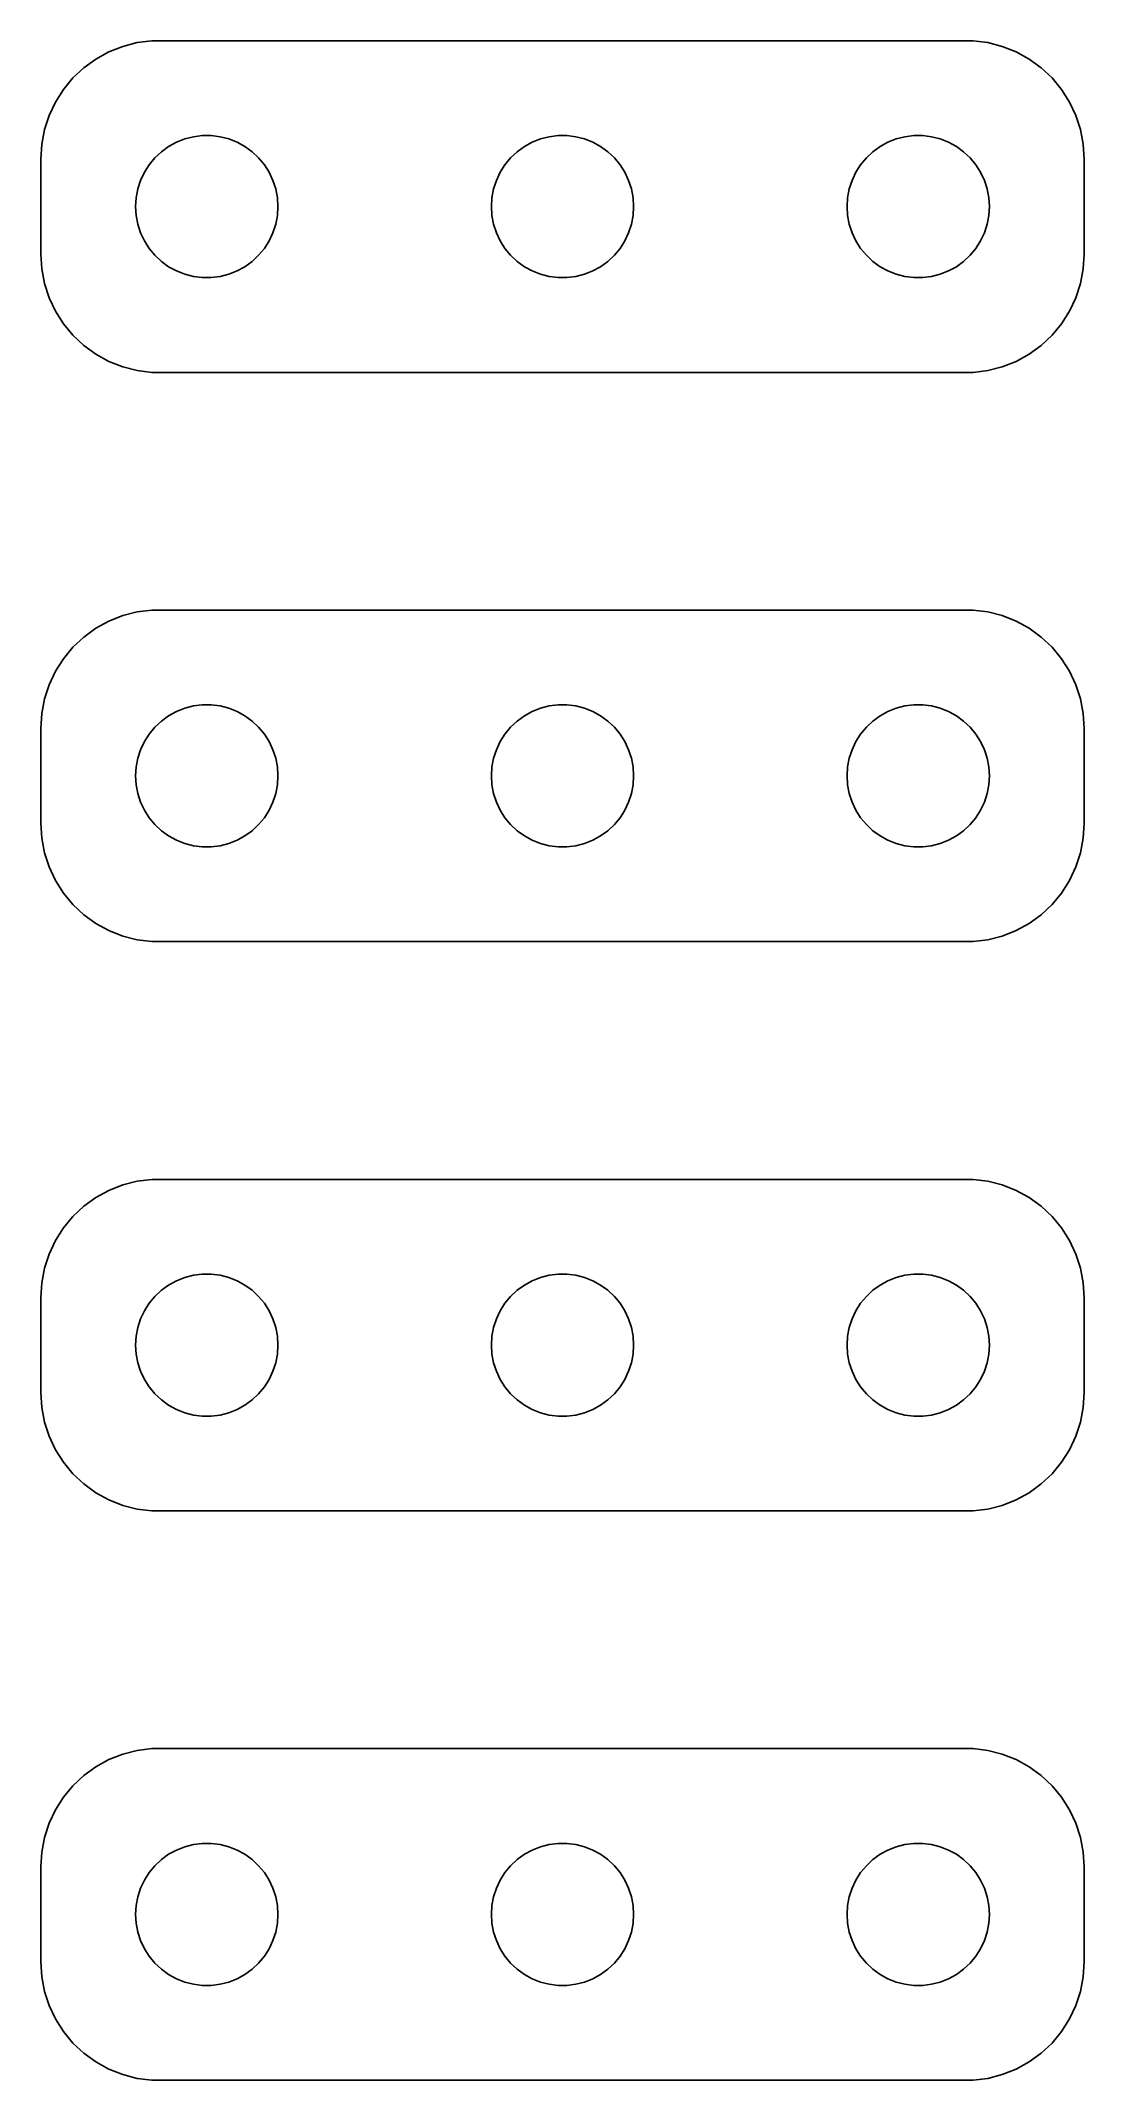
# Model space of a CAD drawing. Header units: metres. Extents: x -22 to 22, y 65 to 151.
import ezdxf

# ---------------------------------------------------------------- set-up
doc = ezdxf.new("R2010")
doc.units = ezdxf.units.M

msp = doc.modelspace()

# ---------------------------------------------------------------- linework, layer by layer
for p, q in [((-19.1289, 150.524), (-19.6791, 150.222)), ((-18.5451, 150.755), (-19.1289, 150.524)), ((-17.9369, 150.911), (-18.5451, 150.755)), ((-17.3139, 150.99), (-17.9369, 150.911)), ((17.3139, 150.99), (-17.3139, 150.99)), ((17.9369, 150.911), (17.3139, 150.99)), ((18.5451, 150.755), (17.9369, 150.911)), ((19.1289, 150.524), (18.5451, 150.755)), ((19.6791, 150.222), (19.1289, 150.524)), ((-20.1871, 149.853), (-20.6448, 149.423)), ((-19.6791, 150.222), (-20.1871, 149.853)), ((20.1871, 149.853), (19.6791, 150.222)), ((20.6448, 149.423), (20.1871, 149.853)), ((-21.0451, 148.939), (-21.3815, 148.409)), ((-20.6448, 149.423), (-21.0451, 148.939)), ((21.0451, 148.939), (20.6448, 149.423)), ((21.3815, 148.409), (21.0451, 148.939)), ((-21.3815, 148.409), (-21.6489, 147.841)), ((21.6489, 147.841), (21.3815, 148.409)), ((-21.8429, 147.243), (-21.9606, 146.627)), ((-21.6489, 147.841), (-21.8429, 147.243)), ((21.8429, 147.243), (21.6489, 147.841)), ((21.9606, 146.627), (21.8429, 147.243)), ((-21.9606, 146.627), (-22, 146)), ((-17.1869, 146.054), (-16.9123, 146.312)), ((-16.9123, 146.312), (-16.6075, 146.533)), ((-16.6075, 146.533), (-16.2773, 146.714)), ((-16.2773, 146.714), (-15.927, 146.853)), ((-15.927, 146.853), (-15.5621, 146.947)), ((-15.5621, 146.947), (-15.1884, 146.994)), ((-15.1884, 146.994), (-14.8116, 146.994)), ((-14.8116, 146.994), (-14.4379, 146.947)), ((-14.4379, 146.947), (-14.0729, 146.853)), ((-14.0729, 146.853), (-13.7227, 146.714)), ((-13.7227, 146.714), (-13.3925, 146.533)), ((-13.3925, 146.533), (-13.0877, 146.312)), ((-13.0877, 146.312), (-12.8131, 146.054)), ((-2.1869, 146.054), (-1.91226, 146.312)), ((-1.91226, 146.312), (-1.60747, 146.533)), ((-1.60747, 146.533), (-1.27733, 146.714)), ((-1.27733, 146.714), (-0.92705, 146.853)), ((-0.92705, 146.853), (-0.56213, 146.947)), ((-0.56213, 146.947), (-0.18837, 146.994)), ((-0.18837, 146.994), (0.18837, 146.994)), ((0.18837, 146.994), (0.56213, 146.947)), ((0.56213, 146.947), (0.92705, 146.853)), ((0.92705, 146.853), (1.27733, 146.714)), ((1.27733, 146.714), (1.60747, 146.533)), ((1.60747, 146.533), (1.91226, 146.312)), ((1.91226, 146.312), (2.1869, 146.054)), ((12.8131, 146.054), (13.0877, 146.312)), ((13.0877, 146.312), (13.3925, 146.533)), ((13.3925, 146.533), (13.7227, 146.714)), ((13.7227, 146.714), (14.0729, 146.853)), ((14.0729, 146.853), (14.4379, 146.947)), ((14.4379, 146.947), (14.8116, 146.994)), ((14.8116, 146.994), (15.1884, 146.994)), ((15.1884, 146.994), (15.5621, 146.947)), ((15.5621, 146.947), (15.927, 146.853)), ((15.927, 146.853), (16.2773, 146.714)), ((16.2773, 146.714), (16.6075, 146.533)), ((16.6075, 146.533), (16.9123, 146.312)), ((16.9123, 146.312), (17.1869, 146.054)), ((22, 146), (21.9606, 146.627)), ((-22, 146), (-22, 142)), ((-17.7893, 145.104), (-17.6289, 145.445)), ((-17.6289, 145.445), (-17.427, 145.763)), ((-17.427, 145.763), (-17.1869, 146.054)), ((-12.8131, 146.054), (-12.5729, 145.763)), ((-12.5729, 145.763), (-12.3711, 145.445)), ((-12.3711, 145.445), (-12.2107, 145.104)), ((-2.78932, 145.104), (-2.62891, 145.445)), ((-2.62891, 145.445), (-2.42705, 145.763)), ((-2.42705, 145.763), (-2.1869, 146.054)), ((2.1869, 146.054), (2.42705, 145.763)), ((2.42705, 145.763), (2.62891, 145.445)), ((2.62891, 145.445), (2.78932, 145.104)), ((12.2107, 145.104), (12.3711, 145.445)), ((12.3711, 145.445), (12.5729, 145.763)), ((12.5729, 145.763), (12.8131, 146.054)), ((17.1869, 146.054), (17.427, 145.763)), ((17.427, 145.763), (17.6289, 145.445)), ((17.6289, 145.445), (17.7893, 145.104)), ((22, 142), (22, 146)), ((-17.9763, 144.376), (-17.9057, 144.746)), ((-17.9057, 144.746), (-17.7893, 145.104)), ((-12.2107, 145.104), (-12.0942, 144.746)), ((-12.0942, 144.746), (-12.0237, 144.376)), ((-2.97633, 144.376), (-2.90575, 144.746)), ((-2.90575, 144.746), (-2.78932, 145.104)), ((2.78932, 145.104), (2.90575, 144.746)), ((2.90575, 144.746), (2.97633, 144.376)), ((12.0237, 144.376), (12.0942, 144.746)), ((12.0942, 144.746), (12.2107, 145.104)), ((17.7893, 145.104), (17.9057, 144.746)), ((17.9057, 144.746), (17.9763, 144.376)), ((-18, 144), (-17.9763, 144.376)), ((-17.9763, 143.624), (-18, 144)), ((-17.9057, 143.254), (-17.9763, 143.624)), ((-12.0237, 143.624), (-12.0942, 143.254)), ((-12.0237, 144.376), (-12, 144)), ((-12, 144), (-12.0237, 143.624)), ((-3, 144), (-2.97633, 144.376)), ((-2.97633, 143.624), (-3, 144)), ((-2.90575, 143.254), (-2.97633, 143.624)), ((2.97633, 143.624), (2.90575, 143.254)), ((2.97633, 144.376), (3, 144)), ((3, 144), (2.97633, 143.624)), ((12, 144), (12.0237, 144.376)), ((12.0237, 143.624), (12, 144)), ((12.0942, 143.254), (12.0237, 143.624)), ((17.9763, 143.624), (17.9057, 143.254)), ((17.9763, 144.376), (18, 144)), ((18, 144), (17.9763, 143.624)), ((-17.7893, 142.896), (-17.9057, 143.254)), ((-17.6289, 142.555), (-17.7893, 142.896)), ((-12.2107, 142.896), (-12.3711, 142.555)), ((-12.0942, 143.254), (-12.2107, 142.896)), ((-2.78932, 142.896), (-2.90575, 143.254)), ((-2.62891, 142.555), (-2.78932, 142.896)), ((2.78932, 142.896), (2.62891, 142.555)), ((2.90575, 143.254), (2.78932, 142.896)), ((12.2107, 142.896), (12.0942, 143.254)), ((12.3711, 142.555), (12.2107, 142.896)), ((17.7893, 142.896), (17.6289, 142.555)), ((17.9057, 143.254), (17.7893, 142.896)), ((-22, 142), (-21.9606, 141.373)), ((-17.427, 142.237), (-17.6289, 142.555)), ((-17.1869, 141.946), (-17.427, 142.237)), ((-16.9123, 141.688), (-17.1869, 141.946)), ((-12.8131, 141.946), (-13.0877, 141.688)), ((-12.5729, 142.237), (-12.8131, 141.946)), ((-12.3711, 142.555), (-12.5729, 142.237)), ((-2.42705, 142.237), (-2.62891, 142.555)), ((-2.1869, 141.946), (-2.42705, 142.237)), ((-1.91226, 141.688), (-2.1869, 141.946)), ((2.1869, 141.946), (1.91226, 141.688)), ((2.42705, 142.237), (2.1869, 141.946)), ((2.62891, 142.555), (2.42705, 142.237)), ((12.5729, 142.237), (12.3711, 142.555)), ((12.8131, 141.946), (12.5729, 142.237)), ((13.0877, 141.688), (12.8131, 141.946)), ((17.1869, 141.946), (16.9123, 141.688)), ((17.427, 142.237), (17.1869, 141.946)), ((17.6289, 142.555), (17.427, 142.237)), ((21.9606, 141.373), (22, 142)), ((-21.9606, 141.373), (-21.8429, 140.757)), ((-16.6075, 141.467), (-16.9123, 141.688)), ((-16.2773, 141.286), (-16.6075, 141.467)), ((-15.927, 141.147), (-16.2773, 141.286)), ((-15.5621, 141.053), (-15.927, 141.147)), ((-15.1884, 141.006), (-15.5621, 141.053)), ((-14.4379, 141.053), (-14.8116, 141.006)), ((-14.0729, 141.147), (-14.4379, 141.053)), ((-13.7227, 141.286), (-14.0729, 141.147)), ((-13.3925, 141.467), (-13.7227, 141.286)), ((-13.0877, 141.688), (-13.3925, 141.467)), ((-1.60747, 141.467), (-1.91226, 141.688)), ((-1.27733, 141.286), (-1.60747, 141.467)), ((-0.92705, 141.147), (-1.27733, 141.286)), ((-0.56213, 141.053), (-0.92705, 141.147)), ((-0.18837, 141.006), (-0.56213, 141.053)), ((0.56213, 141.053), (0.18837, 141.006)), ((0.92705, 141.147), (0.56213, 141.053)), ((1.27733, 141.286), (0.92705, 141.147)), ((1.60747, 141.467), (1.27733, 141.286)), ((1.91226, 141.688), (1.60747, 141.467)), ((13.3925, 141.467), (13.0877, 141.688)), ((13.7227, 141.286), (13.3925, 141.467)), ((14.0729, 141.147), (13.7227, 141.286)), ((14.4379, 141.053), (14.0729, 141.147)), ((14.8116, 141.006), (14.4379, 141.053)), ((15.5621, 141.053), (15.1884, 141.006)), ((15.927, 141.147), (15.5621, 141.053)), ((16.2773, 141.286), (15.927, 141.147)), ((16.6075, 141.467), (16.2773, 141.286)), ((16.9123, 141.688), (16.6075, 141.467)), ((21.8429, 140.757), (21.9606, 141.373)), ((-21.8429, 140.757), (-21.6489, 140.159)), ((-21.6489, 140.159), (-21.3815, 139.591)), ((-14.8116, 141.006), (-15.1884, 141.006)), ((0.18837, 141.006), (-0.18837, 141.006)), ((15.1884, 141.006), (14.8116, 141.006)), ((21.3815, 139.591), (21.6489, 140.159)), ((21.6489, 140.159), (21.8429, 140.757)), ((-21.3815, 139.591), (-21.0451, 139.061)), ((21.0451, 139.061), (21.3815, 139.591)), ((-21.0451, 139.061), (-20.6448, 138.577)), ((-20.6448, 138.577), (-20.1871, 138.147)), ((20.1871, 138.147), (20.6448, 138.577)), ((20.6448, 138.577), (21.0451, 139.061)), ((-20.1871, 138.147), (-19.6791, 137.778)), ((-19.6791, 137.778), (-19.1289, 137.476)), ((19.1289, 137.476), (19.6791, 137.778)), ((19.6791, 137.778), (20.1871, 138.147)), ((-19.1289, 137.476), (-18.5451, 137.245)), ((-18.5451, 137.245), (-17.9369, 137.089)), ((-17.9369, 137.089), (-17.3139, 137.01)), ((-17.3139, 137.01), (17.3139, 137.01)), ((17.3139, 137.01), (17.9369, 137.089)), ((17.9369, 137.089), (18.5451, 137.245)), ((18.5451, 137.245), (19.1289, 137.476)), ((-19.1289, 126.524), (-19.6791, 126.222)), ((-18.5451, 126.755), (-19.1289, 126.524)), ((-17.9369, 126.911), (-18.5451, 126.755)), ((-17.3139, 126.99), (-17.9369, 126.911)), ((17.3139, 126.99), (-17.3139, 126.99)), ((17.9369, 126.911), (17.3139, 126.99)), ((18.5451, 126.755), (17.9369, 126.911)), ((19.1289, 126.524), (18.5451, 126.755)), ((19.6791, 126.222), (19.1289, 126.524)), ((-20.1871, 125.853), (-20.6448, 125.423)), ((-19.6791, 126.222), (-20.1871, 125.853)), ((20.1871, 125.853), (19.6791, 126.222)), ((20.6448, 125.423), (20.1871, 125.853)), ((-21.0451, 124.939), (-21.3815, 124.409)), ((-20.6448, 125.423), (-21.0451, 124.939)), ((21.0451, 124.939), (20.6448, 125.423)), ((21.3815, 124.409), (21.0451, 124.939)), ((-21.6489, 123.841), (-21.8429, 123.243)), ((-21.3815, 124.409), (-21.6489, 123.841)), ((21.6489, 123.841), (21.3815, 124.409)), ((21.8429, 123.243), (21.6489, 123.841)), ((-21.8429, 123.243), (-21.9606, 122.627)), ((-15.5621, 122.947), (-15.1884, 122.994)), ((-15.1884, 122.994), (-14.8116, 122.994)), ((-14.8116, 122.994), (-14.4379, 122.947)), ((-0.56213, 122.947), (-0.18837, 122.994)), ((-0.18837, 122.994), (0.18837, 122.994)), ((0.18837, 122.994), (0.56213, 122.947)), ((14.4379, 122.947), (14.8116, 122.994)), ((14.8116, 122.994), (15.1884, 122.994)), ((15.1884, 122.994), (15.5621, 122.947)), ((21.9606, 122.627), (21.8429, 123.243)), ((-21.9606, 122.627), (-22, 122)), ((-17.1869, 122.054), (-16.9123, 122.312)), ((-16.9123, 122.312), (-16.6075, 122.533)), ((-16.6075, 122.533), (-16.2773, 122.714)), ((-16.2773, 122.714), (-15.927, 122.853)), ((-15.927, 122.853), (-15.5621, 122.947)), ((-14.4379, 122.947), (-14.0729, 122.853)), ((-14.0729, 122.853), (-13.7227, 122.714)), ((-13.7227, 122.714), (-13.3925, 122.533)), ((-13.3925, 122.533), (-13.0877, 122.312)), ((-13.0877, 122.312), (-12.8131, 122.054)), ((-2.1869, 122.054), (-1.91226, 122.312)), ((-1.91226, 122.312), (-1.60747, 122.533)), ((-1.60747, 122.533), (-1.27733, 122.714)), ((-1.27733, 122.714), (-0.92705, 122.853)), ((-0.92705, 122.853), (-0.56213, 122.947)), ((0.56213, 122.947), (0.92705, 122.853)), ((0.92705, 122.853), (1.27733, 122.714)), ((1.27733, 122.714), (1.60747, 122.533)), ((1.60747, 122.533), (1.91226, 122.312)), ((1.91226, 122.312), (2.1869, 122.054)), ((12.8131, 122.054), (13.0877, 122.312)), ((13.0877, 122.312), (13.3925, 122.533)), ((13.3925, 122.533), (13.7227, 122.714)), ((13.7227, 122.714), (14.0729, 122.853)), ((14.0729, 122.853), (14.4379, 122.947)), ((15.5621, 122.947), (15.927, 122.853)), ((15.927, 122.853), (16.2773, 122.714)), ((16.2773, 122.714), (16.6075, 122.533)), ((16.6075, 122.533), (16.9123, 122.312)), ((16.9123, 122.312), (17.1869, 122.054)), ((22, 122), (21.9606, 122.627)), ((-22, 122), (-22, 118)), ((-17.7893, 121.104), (-17.6289, 121.445)), ((-17.6289, 121.445), (-17.427, 121.763)), ((-17.427, 121.763), (-17.1869, 122.054)), ((-12.8131, 122.054), (-12.5729, 121.763)), ((-12.5729, 121.763), (-12.3711, 121.445)), ((-12.3711, 121.445), (-12.2107, 121.104)), ((-2.78932, 121.104), (-2.62891, 121.445)), ((-2.62891, 121.445), (-2.42705, 121.763)), ((-2.42705, 121.763), (-2.1869, 122.054)), ((2.1869, 122.054), (2.42705, 121.763)), ((2.42705, 121.763), (2.62891, 121.445)), ((2.62891, 121.445), (2.78932, 121.104)), ((12.2107, 121.104), (12.3711, 121.445)), ((12.3711, 121.445), (12.5729, 121.763)), ((12.5729, 121.763), (12.8131, 122.054)), ((17.1869, 122.054), (17.427, 121.763)), ((17.427, 121.763), (17.6289, 121.445)), ((17.6289, 121.445), (17.7893, 121.104)), ((22, 118), (22, 122)), ((-18, 120), (-17.9763, 120.376)), ((-17.9763, 120.376), (-17.9057, 120.746)), ((-17.9057, 120.746), (-17.7893, 121.104)), ((-12.2107, 121.104), (-12.0942, 120.746)), ((-12.0942, 120.746), (-12.0237, 120.376)), ((-12.0237, 120.376), (-12, 120)), ((-3, 120), (-2.97633, 120.376)), ((-2.97633, 120.376), (-2.90575, 120.746)), ((-2.90575, 120.746), (-2.78932, 121.104)), ((2.78932, 121.104), (2.90575, 120.746)), ((2.90575, 120.746), (2.97633, 120.376)), ((2.97633, 120.376), (3, 120)), ((12, 120), (12.0237, 120.376)), ((12.0237, 120.376), (12.0942, 120.746)), ((12.0942, 120.746), (12.2107, 121.104)), ((17.7893, 121.104), (17.9057, 120.746)), ((17.9057, 120.746), (17.9763, 120.376)), ((17.9763, 120.376), (18, 120)), ((-17.9763, 119.624), (-18, 120)), ((-17.9057, 119.254), (-17.9763, 119.624)), ((-12.0237, 119.624), (-12.0942, 119.254)), ((-12, 120), (-12.0237, 119.624)), ((-2.97633, 119.624), (-3, 120)), ((-2.90575, 119.254), (-2.97633, 119.624)), ((2.97633, 119.624), (2.90575, 119.254)), ((3, 120), (2.97633, 119.624)), ((12.0237, 119.624), (12, 120)), ((12.0942, 119.254), (12.0237, 119.624)), ((17.9763, 119.624), (17.9057, 119.254)), ((18, 120), (17.9763, 119.624)), ((-17.7893, 118.896), (-17.9057, 119.254)), ((-17.6289, 118.555), (-17.7893, 118.896)), ((-12.2107, 118.896), (-12.3711, 118.555)), ((-12.0942, 119.254), (-12.2107, 118.896)), ((-2.78932, 118.896), (-2.90575, 119.254)), ((-2.62891, 118.555), (-2.78932, 118.896)), ((2.78932, 118.896), (2.62891, 118.555)), ((2.90575, 119.254), (2.78932, 118.896)), ((12.2107, 118.896), (12.0942, 119.254)), ((12.3711, 118.555), (12.2107, 118.896)), ((17.7893, 118.896), (17.6289, 118.555)), ((17.9057, 119.254), (17.7893, 118.896)), ((-22, 118), (-21.9606, 117.373)), ((-17.427, 118.237), (-17.6289, 118.555)), ((-17.1869, 117.946), (-17.427, 118.237)), ((-16.9123, 117.688), (-17.1869, 117.946)), ((-12.8131, 117.946), (-13.0877, 117.688)), ((-12.5729, 118.237), (-12.8131, 117.946)), ((-12.3711, 118.555), (-12.5729, 118.237)), ((-2.42705, 118.237), (-2.62891, 118.555)), ((-2.1869, 117.946), (-2.42705, 118.237)), ((-1.91226, 117.688), (-2.1869, 117.946)), ((2.1869, 117.946), (1.91226, 117.688)), ((2.42705, 118.237), (2.1869, 117.946)), ((2.62891, 118.555), (2.42705, 118.237)), ((12.5729, 118.237), (12.3711, 118.555)), ((12.8131, 117.946), (12.5729, 118.237)), ((13.0877, 117.688), (12.8131, 117.946)), ((17.1869, 117.946), (16.9123, 117.688)), ((17.427, 118.237), (17.1869, 117.946)), ((17.6289, 118.555), (17.427, 118.237)), ((21.9606, 117.373), (22, 118)), ((-21.9606, 117.373), (-21.8429, 116.757)), ((-16.6075, 117.467), (-16.9123, 117.688)), ((-16.2773, 117.286), (-16.6075, 117.467)), ((-15.927, 117.147), (-16.2773, 117.286)), ((-15.5621, 117.053), (-15.927, 117.147)), ((-15.1884, 117.006), (-15.5621, 117.053)), ((-14.8116, 117.006), (-15.1884, 117.006)), ((-14.4379, 117.053), (-14.8116, 117.006)), ((-14.0729, 117.147), (-14.4379, 117.053)), ((-13.7227, 117.286), (-14.0729, 117.147)), ((-13.3925, 117.467), (-13.7227, 117.286)), ((-13.0877, 117.688), (-13.3925, 117.467)), ((-1.60747, 117.467), (-1.91226, 117.688)), ((-1.27733, 117.286), (-1.60747, 117.467)), ((-0.92705, 117.147), (-1.27733, 117.286)), ((-0.56213, 117.053), (-0.92705, 117.147)), ((-0.18837, 117.006), (-0.56213, 117.053)), ((0.18837, 117.006), (-0.18837, 117.006)), ((0.56213, 117.053), (0.18837, 117.006)), ((0.92705, 117.147), (0.56213, 117.053)), ((1.27733, 117.286), (0.92705, 117.147)), ((1.60747, 117.467), (1.27733, 117.286)), ((1.91226, 117.688), (1.60747, 117.467)), ((13.3925, 117.467), (13.0877, 117.688)), ((13.7227, 117.286), (13.3925, 117.467)), ((14.0729, 117.147), (13.7227, 117.286)), ((14.4379, 117.053), (14.0729, 117.147)), ((14.8116, 117.006), (14.4379, 117.053)), ((15.1884, 117.006), (14.8116, 117.006)), ((15.5621, 117.053), (15.1884, 117.006)), ((15.927, 117.147), (15.5621, 117.053)), ((16.2773, 117.286), (15.927, 117.147)), ((16.6075, 117.467), (16.2773, 117.286)), ((16.9123, 117.688), (16.6075, 117.467)), ((21.8429, 116.757), (21.9606, 117.373)), ((-21.8429, 116.757), (-21.6489, 116.159)), ((-21.6489, 116.159), (-21.3815, 115.591)), ((21.3815, 115.591), (21.6489, 116.159)), ((21.6489, 116.159), (21.8429, 116.757)), ((-21.3815, 115.591), (-21.0451, 115.061)), ((21.0451, 115.061), (21.3815, 115.591)), ((-21.0451, 115.061), (-20.6448, 114.577)), ((-20.6448, 114.577), (-20.1871, 114.147)), ((20.1871, 114.147), (20.6448, 114.577)), ((20.6448, 114.577), (21.0451, 115.061)), ((-20.1871, 114.147), (-19.6791, 113.778)), ((-19.6791, 113.778), (-19.1289, 113.476)), ((19.1289, 113.476), (19.6791, 113.778)), ((19.6791, 113.778), (20.1871, 114.147)), ((-19.1289, 113.476), (-18.5451, 113.245)), ((-18.5451, 113.245), (-17.9369, 113.089)), ((-17.9369, 113.089), (-17.3139, 113.01)), ((-17.3139, 113.01), (17.3139, 113.01)), ((17.3139, 113.01), (17.9369, 113.089)), ((17.9369, 113.089), (18.5451, 113.245)), ((18.5451, 113.245), (19.1289, 113.476)), ((-19.1289, 102.524), (-19.6791, 102.222)), ((-18.5451, 102.755), (-19.1289, 102.524)), ((-17.9369, 102.911), (-18.5451, 102.755)), ((-17.3139, 102.99), (-17.9369, 102.911)), ((17.3139, 102.99), (-17.3139, 102.99)), ((17.9369, 102.911), (17.3139, 102.99)), ((18.5451, 102.755), (17.9369, 102.911)), ((19.1289, 102.524), (18.5451, 102.755)), ((19.6791, 102.222), (19.1289, 102.524)), ((-20.1871, 101.853), (-20.6448, 101.423)), ((-19.6791, 102.222), (-20.1871, 101.853)), ((20.1871, 101.853), (19.6791, 102.222)), ((20.6448, 101.423), (20.1871, 101.853)), ((-21.0451, 100.939), (-21.3815, 100.409)), ((-20.6448, 101.423), (-21.0451, 100.939)), ((21.0451, 100.939), (20.6448, 101.423)), ((21.3815, 100.409), (21.0451, 100.939)), ((-21.6489, 99.8406), (-21.8429, 99.2434)), ((-21.3815, 100.409), (-21.6489, 99.8406)), ((21.6489, 99.8406), (21.3815, 100.409)), ((21.8429, 99.2434), (21.6489, 99.8406)), ((-21.8429, 99.2434), (-21.9606, 98.6267)), ((-15.927, 98.8532), (-15.5621, 98.9469)), ((-15.5621, 98.9469), (-15.1884, 98.9941)), ((-15.1884, 98.9941), (-14.8116, 98.9941)), ((-14.8116, 98.9941), (-14.4379, 98.9469)), ((-14.4379, 98.9469), (-14.0729, 98.8532)), ((-0.92705, 98.8532), (-0.56213, 98.9469)), ((-0.56213, 98.9469), (-0.18837, 98.9941)), ((-0.18837, 98.9941), (0.18837, 98.9941)), ((0.18837, 98.9941), (0.56213, 98.9469)), ((0.56213, 98.9469), (0.92705, 98.8532)), ((14.0729, 98.8532), (14.4379, 98.9469)), ((14.4379, 98.9469), (14.8116, 98.9941)), ((14.8116, 98.9941), (15.1884, 98.9941)), ((15.1884, 98.9941), (15.5621, 98.9469)), ((15.5621, 98.9469), (15.927, 98.8532)), ((21.9606, 98.6267), (21.8429, 99.2434)), ((-21.9606, 98.6267), (-22, 98)), ((-17.427, 97.7634), (-17.1869, 98.0536)), ((-17.1869, 98.0536), (-16.9123, 98.3115)), ((-16.9123, 98.3115), (-16.6075, 98.533)), ((-16.6075, 98.533), (-16.2773, 98.7145)), ((-16.2773, 98.7145), (-15.927, 98.8532)), ((-14.0729, 98.8532), (-13.7227, 98.7145)), ((-13.7227, 98.7145), (-13.3925, 98.533)), ((-13.3925, 98.533), (-13.0877, 98.3115)), ((-13.0877, 98.3115), (-12.8131, 98.0536)), ((-12.8131, 98.0536), (-12.5729, 97.7634)), ((-2.42705, 97.7634), (-2.1869, 98.0536)), ((-2.1869, 98.0536), (-1.91226, 98.3115)), ((-1.91226, 98.3115), (-1.60747, 98.533)), ((-1.60747, 98.533), (-1.27733, 98.7145)), ((-1.27733, 98.7145), (-0.92705, 98.8532)), ((0.92705, 98.8532), (1.27733, 98.7145)), ((1.27733, 98.7145), (1.60747, 98.533)), ((1.60747, 98.533), (1.91226, 98.3115)), ((1.91226, 98.3115), (2.1869, 98.0536)), ((2.1869, 98.0536), (2.42705, 97.7634)), ((12.5729, 97.7634), (12.8131, 98.0536)), ((12.8131, 98.0536), (13.0877, 98.3115)), ((13.0877, 98.3115), (13.3925, 98.533)), ((13.3925, 98.533), (13.7227, 98.7145)), ((13.7227, 98.7145), (14.0729, 98.8532)), ((15.927, 98.8532), (16.2773, 98.7145)), ((16.2773, 98.7145), (16.6075, 98.533)), ((16.6075, 98.533), (16.9123, 98.3115)), ((16.9123, 98.3115), (17.1869, 98.0536)), ((17.1869, 98.0536), (17.427, 97.7634)), ((22, 98), (21.9606, 98.6267)), ((-22, 98), (-22, 94)), ((-17.7893, 97.1044), (-17.6289, 97.4453)), ((-17.6289, 97.4453), (-17.427, 97.7634)), ((-12.5729, 97.7634), (-12.3711, 97.4453)), ((-12.3711, 97.4453), (-12.2107, 97.1044)), ((-2.78932, 97.1044), (-2.62891, 97.4453)), ((-2.62891, 97.4453), (-2.42705, 97.7634)), ((2.42705, 97.7634), (2.62891, 97.4453)), ((2.62891, 97.4453), (2.78932, 97.1044)), ((12.2107, 97.1044), (12.3711, 97.4453)), ((12.3711, 97.4453), (12.5729, 97.7634)), ((17.427, 97.7634), (17.6289, 97.4453)), ((17.6289, 97.4453), (17.7893, 97.1044)), ((22, 94), (22, 98)), ((-18, 96), (-17.9763, 96.376)), ((-17.9763, 96.376), (-17.9057, 96.7461)), ((-17.9057, 96.7461), (-17.7893, 97.1044)), ((-12.2107, 97.1044), (-12.0942, 96.7461)), ((-12.0942, 96.7461), (-12.0237, 96.376)), ((-12.0237, 96.376), (-12, 96)), ((-3, 96), (-2.97633, 96.376)), ((-2.97633, 96.376), (-2.90575, 96.7461)), ((-2.90575, 96.7461), (-2.78932, 97.1044)), ((2.78932, 97.1044), (2.90575, 96.7461)), ((2.90575, 96.7461), (2.97633, 96.376)), ((2.97633, 96.376), (3, 96)), ((12, 96), (12.0237, 96.376)), ((12.0237, 96.376), (12.0942, 96.7461)), ((12.0942, 96.7461), (12.2107, 97.1044)), ((17.7893, 97.1044), (17.9057, 96.7461)), ((17.9057, 96.7461), (17.9763, 96.376)), ((17.9763, 96.376), (18, 96)), ((-17.9763, 95.624), (-18, 96)), ((-17.9057, 95.2539), (-17.9763, 95.624)), ((-12.0237, 95.624), (-12.0942, 95.2539)), ((-12, 96), (-12.0237, 95.624)), ((-2.97633, 95.624), (-3, 96)), ((-2.90575, 95.2539), (-2.97633, 95.624)), ((2.97633, 95.624), (2.90575, 95.2539)), ((3, 96), (2.97633, 95.624)), ((12.0237, 95.624), (12, 96)), ((12.0942, 95.2539), (12.0237, 95.624)), ((17.9763, 95.624), (17.9057, 95.2539)), ((18, 96), (17.9763, 95.624)), ((-17.7893, 94.8956), (-17.9057, 95.2539)), ((-17.6289, 94.5547), (-17.7893, 94.8956)), ((-12.2107, 94.8956), (-12.3711, 94.5547)), ((-12.0942, 95.2539), (-12.2107, 94.8956)), ((-2.78932, 94.8956), (-2.90575, 95.2539)), ((-2.62891, 94.5547), (-2.78932, 94.8956)), ((2.78932, 94.8956), (2.62891, 94.5547)), ((2.90575, 95.2539), (2.78932, 94.8956)), ((12.2107, 94.8956), (12.0942, 95.2539)), ((12.3711, 94.5547), (12.2107, 94.8956)), ((17.7893, 94.8956), (17.6289, 94.5547)), ((17.9057, 95.2539), (17.7893, 94.8956)), ((-22, 94), (-21.9606, 93.3733)), ((-17.427, 94.2366), (-17.6289, 94.5547)), ((-17.1869, 93.9464), (-17.427, 94.2366)), ((-16.9123, 93.6885), (-17.1869, 93.9464)), ((-12.8131, 93.9464), (-13.0877, 93.6885)), ((-12.5729, 94.2366), (-12.8131, 93.9464)), ((-12.3711, 94.5547), (-12.5729, 94.2366)), ((-2.42705, 94.2366), (-2.62891, 94.5547)), ((-2.1869, 93.9464), (-2.42705, 94.2366)), ((-1.91226, 93.6885), (-2.1869, 93.9464)), ((2.1869, 93.9464), (1.91226, 93.6885)), ((2.42705, 94.2366), (2.1869, 93.9464)), ((2.62891, 94.5547), (2.42705, 94.2366)), ((12.5729, 94.2366), (12.3711, 94.5547)), ((12.8131, 93.9464), (12.5729, 94.2366)), ((13.0877, 93.6885), (12.8131, 93.9464)), ((17.1869, 93.9464), (16.9123, 93.6885)), ((17.427, 94.2366), (17.1869, 93.9464)), ((17.6289, 94.5547), (17.427, 94.2366)), ((21.9606, 93.3733), (22, 94)), ((-21.9606, 93.3733), (-21.8429, 92.7566)), ((-16.6075, 93.467), (-16.9123, 93.6885)), ((-16.2773, 93.2855), (-16.6075, 93.467)), ((-15.927, 93.1468), (-16.2773, 93.2855)), ((-15.5621, 93.0531), (-15.927, 93.1468)), ((-15.1884, 93.0059), (-15.5621, 93.0531)), ((-14.8116, 93.0059), (-15.1884, 93.0059)), ((-14.4379, 93.0531), (-14.8116, 93.0059)), ((-14.0729, 93.1468), (-14.4379, 93.0531)), ((-13.7227, 93.2855), (-14.0729, 93.1468)), ((-13.3925, 93.467), (-13.7227, 93.2855)), ((-13.0877, 93.6885), (-13.3925, 93.467)), ((-1.60747, 93.467), (-1.91226, 93.6885)), ((-1.27733, 93.2855), (-1.60747, 93.467)), ((-0.92705, 93.1468), (-1.27733, 93.2855)), ((-0.56213, 93.0531), (-0.92705, 93.1468)), ((-0.18837, 93.0059), (-0.56213, 93.0531)), ((0.18837, 93.0059), (-0.18837, 93.0059)), ((0.56213, 93.0531), (0.18837, 93.0059)), ((0.92705, 93.1468), (0.56213, 93.0531)), ((1.27733, 93.2855), (0.92705, 93.1468)), ((1.60747, 93.467), (1.27733, 93.2855)), ((1.91226, 93.6885), (1.60747, 93.467)), ((13.3925, 93.467), (13.0877, 93.6885)), ((13.7227, 93.2855), (13.3925, 93.467)), ((14.0729, 93.1468), (13.7227, 93.2855)), ((14.4379, 93.0531), (14.0729, 93.1468)), ((14.8116, 93.0059), (14.4379, 93.0531)), ((15.1884, 93.0059), (14.8116, 93.0059)), ((15.5621, 93.0531), (15.1884, 93.0059)), ((15.927, 93.1468), (15.5621, 93.0531)), ((16.2773, 93.2855), (15.927, 93.1468)), ((16.6075, 93.467), (16.2773, 93.2855)), ((16.9123, 93.6885), (16.6075, 93.467)), ((21.8429, 92.7566), (21.9606, 93.3733)), ((-21.8429, 92.7566), (-21.6489, 92.1594)), ((-21.6489, 92.1594), (-21.3815, 91.5912)), ((21.3815, 91.5912), (21.6489, 92.1594)), ((21.6489, 92.1594), (21.8429, 92.7566)), ((-21.3815, 91.5912), (-21.0451, 91.0611)), ((21.0451, 91.0611), (21.3815, 91.5912)), ((-21.0451, 91.0611), (-20.6448, 90.5773)), ((-20.6448, 90.5773), (-20.1871, 90.1474)), ((20.1871, 90.1474), (20.6448, 90.5773)), ((20.6448, 90.5773), (21.0451, 91.0611)), ((-20.1871, 90.1474), (-19.6791, 89.7784)), ((-19.6791, 89.7784), (-19.1289, 89.4759)), ((-19.1289, 89.4759), (-18.5451, 89.2447)), ((18.5451, 89.2447), (19.1289, 89.4759)), ((19.1289, 89.4759), (19.6791, 89.7784)), ((19.6791, 89.7784), (20.1871, 90.1474)), ((-18.5451, 89.2447), (-17.9369, 89.0886)), ((-17.9369, 89.0886), (-17.3139, 89.0099)), ((-17.3139, 89.0099), (17.3139, 89.0099)), ((17.3139, 89.0099), (17.9369, 89.0886)), ((17.9369, 89.0886), (18.5451, 89.2447)), ((-19.1289, 78.5241), (-19.6791, 78.2216)), ((-18.5451, 78.7553), (-19.1289, 78.5241)), ((-17.9369, 78.9114), (-18.5451, 78.7553)), ((-17.3139, 78.9901), (-17.9369, 78.9114)), ((17.3139, 78.9901), (-17.3139, 78.9901)), ((17.9369, 78.9114), (17.3139, 78.9901)), ((18.5451, 78.7553), (17.9369, 78.9114)), ((19.1289, 78.5241), (18.5451, 78.7553)), ((19.6791, 78.2216), (19.1289, 78.5241)), ((-20.6448, 77.4227), (-21.0451, 76.9389)), ((-20.1871, 77.8526), (-20.6448, 77.4227)), ((-19.6791, 78.2216), (-20.1871, 77.8526)), ((20.1871, 77.8526), (19.6791, 78.2216)), ((20.6448, 77.4227), (20.1871, 77.8526)), ((21.0451, 76.9389), (20.6448, 77.4227)), ((-21.0451, 76.9389), (-21.3815, 76.4088)), ((21.3815, 76.4088), (21.0451, 76.9389)), ((-21.6489, 75.8406), (-21.8429, 75.2434)), ((-21.3815, 76.4088), (-21.6489, 75.8406)), ((21.6489, 75.8406), (21.3815, 76.4088)), ((21.8429, 75.2434), (21.6489, 75.8406)), ((-21.8429, 75.2434), (-21.9606, 74.6267)), ((-16.2773, 74.7145), (-15.927, 74.8532)), ((-15.927, 74.8532), (-15.5621, 74.9469)), ((-15.5621, 74.9469), (-15.1884, 74.9941)), ((-15.1884, 74.9941), (-14.8116, 74.9941)), ((-14.8116, 74.9941), (-14.4379, 74.9469)), ((-14.4379, 74.9469), (-14.0729, 74.8532)), ((-14.0729, 74.8532), (-13.7227, 74.7145)), ((-1.27733, 74.7145), (-0.92705, 74.8532)), ((-0.92705, 74.8532), (-0.56213, 74.9469)), ((-0.56213, 74.9469), (-0.18837, 74.9941)), ((-0.18837, 74.9941), (0.18837, 74.9941)), ((0.18837, 74.9941), (0.56213, 74.9469)), ((0.56213, 74.9469), (0.92705, 74.8532)), ((0.92705, 74.8532), (1.27733, 74.7145)), ((13.7227, 74.7145), (14.0729, 74.8532)), ((14.0729, 74.8532), (14.4379, 74.9469)), ((14.4379, 74.9469), (14.8116, 74.9941)), ((14.8116, 74.9941), (15.1884, 74.9941)), ((15.1884, 74.9941), (15.5621, 74.9469)), ((15.5621, 74.9469), (15.927, 74.8532)), ((15.927, 74.8532), (16.2773, 74.7145)), ((21.9606, 74.6267), (21.8429, 75.2434)), ((-21.9606, 74.6267), (-22, 74)), ((-22, 74), (-22, 70)), ((-17.427, 73.7634), (-17.1869, 74.0536)), ((-17.1869, 74.0536), (-16.9123, 74.3115)), ((-16.9123, 74.3115), (-16.6075, 74.533)), ((-16.6075, 74.533), (-16.2773, 74.7145)), ((-13.7227, 74.7145), (-13.3925, 74.533)), ((-13.3925, 74.533), (-13.0877, 74.3115)), ((-13.0877, 74.3115), (-12.8131, 74.0536)), ((-12.8131, 74.0536), (-12.5729, 73.7634)), ((-2.42705, 73.7634), (-2.1869, 74.0536)), ((-2.1869, 74.0536), (-1.91226, 74.3115)), ((-1.91226, 74.3115), (-1.60747, 74.533)), ((-1.60747, 74.533), (-1.27733, 74.7145)), ((1.27733, 74.7145), (1.60747, 74.533)), ((1.60747, 74.533), (1.91226, 74.3115)), ((1.91226, 74.3115), (2.1869, 74.0536)), ((2.1869, 74.0536), (2.42705, 73.7634)), ((12.5729, 73.7634), (12.8131, 74.0536)), ((12.8131, 74.0536), (13.0877, 74.3115)), ((13.0877, 74.3115), (13.3925, 74.533)), ((13.3925, 74.533), (13.7227, 74.7145)), ((16.2773, 74.7145), (16.6075, 74.533)), ((16.6075, 74.533), (16.9123, 74.3115)), ((16.9123, 74.3115), (17.1869, 74.0536)), ((17.1869, 74.0536), (17.427, 73.7634)), ((22, 74), (21.9606, 74.6267)), ((22, 70), (22, 74)), ((-17.9057, 72.7461), (-17.7893, 73.1044)), ((-17.7893, 73.1044), (-17.6289, 73.4453)), ((-17.6289, 73.4453), (-17.427, 73.7634)), ((-12.5729, 73.7634), (-12.3711, 73.4453)), ((-12.3711, 73.4453), (-12.2107, 73.1044)), ((-12.2107, 73.1044), (-12.0942, 72.7461)), ((-2.90575, 72.7461), (-2.78932, 73.1044)), ((-2.78932, 73.1044), (-2.62891, 73.4453)), ((-2.62891, 73.4453), (-2.42705, 73.7634)), ((2.42705, 73.7634), (2.62891, 73.4453)), ((2.62891, 73.4453), (2.78932, 73.1044)), ((2.78932, 73.1044), (2.90575, 72.7461)), ((12.0942, 72.7461), (12.2107, 73.1044)), ((12.2107, 73.1044), (12.3711, 73.4453)), ((12.3711, 73.4453), (12.5729, 73.7634)), ((17.427, 73.7634), (17.6289, 73.4453)), ((17.6289, 73.4453), (17.7893, 73.1044)), ((17.7893, 73.1044), (17.9057, 72.7461)), ((-18, 72), (-17.9763, 72.376)), ((-17.9763, 72.376), (-17.9057, 72.7461)), ((-12.0942, 72.7461), (-12.0237, 72.376)), ((-12.0237, 72.376), (-12, 72)), ((-3, 72), (-2.97633, 72.376)), ((-2.97633, 72.376), (-2.90575, 72.7461)), ((2.90575, 72.7461), (2.97633, 72.376)), ((2.97633, 72.376), (3, 72)), ((12, 72), (12.0237, 72.376)), ((12.0237, 72.376), (12.0942, 72.7461)), ((17.9057, 72.7461), (17.9763, 72.376)), ((17.9763, 72.376), (18, 72)), ((-17.9763, 71.624), (-18, 72)), ((-17.9057, 71.2539), (-17.9763, 71.624)), ((-12.0237, 71.624), (-12.0942, 71.2539)), ((-12, 72), (-12.0237, 71.624)), ((-2.97633, 71.624), (-3, 72)), ((-2.90575, 71.2539), (-2.97633, 71.624)), ((2.97633, 71.624), (2.90575, 71.2539)), ((3, 72), (2.97633, 71.624)), ((12.0237, 71.624), (12, 72)), ((12.0942, 71.2539), (12.0237, 71.624)), ((17.9763, 71.624), (17.9057, 71.2539)), ((18, 72), (17.9763, 71.624)), ((-17.7893, 70.8956), (-17.9057, 71.2539)), ((-17.6289, 70.5547), (-17.7893, 70.8956)), ((-17.427, 70.2366), (-17.6289, 70.5547)), ((-12.3711, 70.5547), (-12.5729, 70.2366)), ((-12.2107, 70.8956), (-12.3711, 70.5547)), ((-12.0942, 71.2539), (-12.2107, 70.8956)), ((-2.78932, 70.8956), (-2.90575, 71.2539)), ((-2.62891, 70.5547), (-2.78932, 70.8956)), ((-2.42705, 70.2366), (-2.62891, 70.5547)), ((2.62891, 70.5547), (2.42705, 70.2366)), ((2.78932, 70.8956), (2.62891, 70.5547)), ((2.90575, 71.2539), (2.78932, 70.8956)), ((12.2107, 70.8956), (12.0942, 71.2539)), ((12.3711, 70.5547), (12.2107, 70.8956)), ((12.5729, 70.2366), (12.3711, 70.5547)), ((17.6289, 70.5547), (17.427, 70.2366)), ((17.7893, 70.8956), (17.6289, 70.5547)), ((17.9057, 71.2539), (17.7893, 70.8956)), ((-22, 70), (-21.9606, 69.3733)), ((-17.1869, 69.9464), (-17.427, 70.2366)), ((-16.9123, 69.6885), (-17.1869, 69.9464)), ((-16.6075, 69.467), (-16.9123, 69.6885)), ((-13.0877, 69.6885), (-13.3925, 69.467)), ((-12.8131, 69.9464), (-13.0877, 69.6885)), ((-12.5729, 70.2366), (-12.8131, 69.9464)), ((-2.1869, 69.9464), (-2.42705, 70.2366)), ((-1.91226, 69.6885), (-2.1869, 69.9464)), ((-1.60747, 69.467), (-1.91226, 69.6885)), ((1.91226, 69.6885), (1.60747, 69.467)), ((2.1869, 69.9464), (1.91226, 69.6885)), ((2.42705, 70.2366), (2.1869, 69.9464)), ((12.8131, 69.9464), (12.5729, 70.2366)), ((13.0877, 69.6885), (12.8131, 69.9464)), ((13.3925, 69.467), (13.0877, 69.6885)), ((16.9123, 69.6885), (16.6075, 69.467)), ((17.1869, 69.9464), (16.9123, 69.6885)), ((17.427, 70.2366), (17.1869, 69.9464)), ((21.9606, 69.3733), (22, 70)), ((-21.9606, 69.3733), (-21.8429, 68.7566)), ((-16.2773, 69.2855), (-16.6075, 69.467)), ((-15.927, 69.1468), (-16.2773, 69.2855)), ((-15.5621, 69.0531), (-15.927, 69.1468)), ((-15.1884, 69.0059), (-15.5621, 69.0531)), ((-14.8116, 69.0059), (-15.1884, 69.0059)), ((-14.4379, 69.0531), (-14.8116, 69.0059)), ((-14.0729, 69.1468), (-14.4379, 69.0531)), ((-13.7227, 69.2855), (-14.0729, 69.1468)), ((-13.3925, 69.467), (-13.7227, 69.2855)), ((-1.27733, 69.2855), (-1.60747, 69.467)), ((-0.92705, 69.1468), (-1.27733, 69.2855)), ((-0.56213, 69.0531), (-0.92705, 69.1468)), ((-0.18837, 69.0059), (-0.56213, 69.0531)), ((0.18837, 69.0059), (-0.18837, 69.0059)), ((0.56213, 69.0531), (0.18837, 69.0059)), ((0.92705, 69.1468), (0.56213, 69.0531)), ((1.27733, 69.2855), (0.92705, 69.1468)), ((1.60747, 69.467), (1.27733, 69.2855)), ((13.7227, 69.2855), (13.3925, 69.467)), ((14.0729, 69.1468), (13.7227, 69.2855)), ((14.4379, 69.0531), (14.0729, 69.1468)), ((14.8116, 69.0059), (14.4379, 69.0531)), ((15.1884, 69.0059), (14.8116, 69.0059)), ((15.5621, 69.0531), (15.1884, 69.0059)), ((15.927, 69.1468), (15.5621, 69.0531)), ((16.2773, 69.2855), (15.927, 69.1468)), ((16.6075, 69.467), (16.2773, 69.2855)), ((21.8429, 68.7566), (21.9606, 69.3733)), ((-21.8429, 68.7566), (-21.6489, 68.1594)), ((-21.6489, 68.1594), (-21.3815, 67.5912)), ((21.3815, 67.5912), (21.6489, 68.1594)), ((21.6489, 68.1594), (21.8429, 68.7566)), ((-21.3815, 67.5912), (-21.0451, 67.0611)), ((21.0451, 67.0611), (21.3815, 67.5912)), ((-21.0451, 67.0611), (-20.6448, 66.5773)), ((-20.6448, 66.5773), (-20.1871, 66.1474)), ((20.1871, 66.1474), (20.6448, 66.5773)), ((20.6448, 66.5773), (21.0451, 67.0611)), ((-20.1871, 66.1474), (-19.6791, 65.7784)), ((-19.6791, 65.7784), (-19.1289, 65.4759)), ((-19.1289, 65.4759), (-18.5451, 65.2447)), ((18.5451, 65.2447), (19.1289, 65.4759)), ((19.1289, 65.4759), (19.6791, 65.7784)), ((19.6791, 65.7784), (20.1871, 66.1474)), ((-18.5451, 65.2447), (-17.9369, 65.0886)), ((-17.9369, 65.0886), (-17.3139, 65.0099)), ((-17.3139, 65.0099), (17.3139, 65.0099)), ((17.3139, 65.0099), (17.9369, 65.0886)), ((17.9369, 65.0886), (18.5451, 65.2447))]:
    msp.add_line(p, q)

doc.saveas('drawing.dxf')
